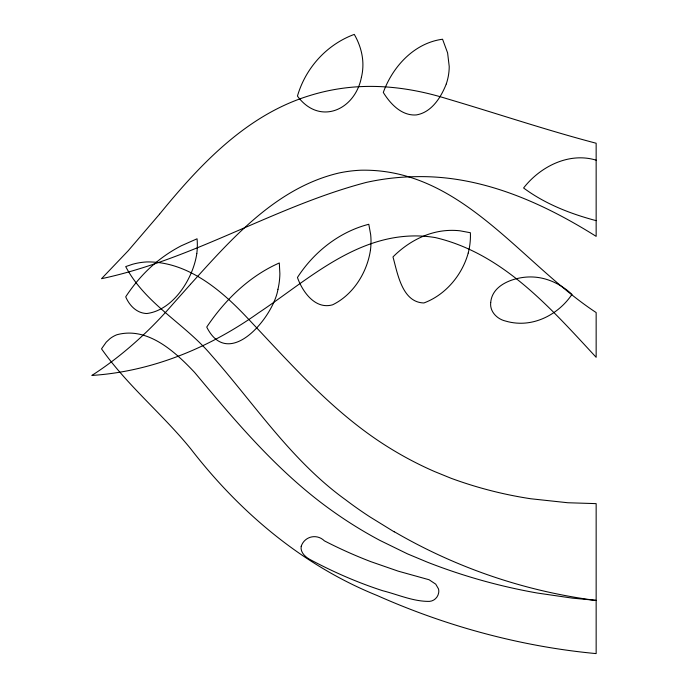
<?xml version="1.0" encoding="UTF-8"?>
<svg xmlns="http://www.w3.org/2000/svg" width="688" height="688" viewBox="0 0 688 688"><rect width="100%" height="100%" fill="white"/><g stroke="black" fill="none" stroke-linecap="round" stroke-linejoin="round"><path stroke-width="1.03" d="M596.152 600.383L572.339 598.121L537.448 593.056A575.28 575.28 0 0 1 427.635 562.277L407.528 553.892L379.922 540.407A429.071 429.071 0 0 1 330.111 509.335C277.66 471.555 235.803 421.718 194.627 372.44C175.199 351.8 147.559 326.25 116.788 334.781A27.64 27.64 0 0 0 110.054 338.599L106.236 342.142L101.523 348.833C127.349 385.59 162.617 414.142 190.8 448.92C239.768 512.268 302.488 565.381 377.256 595.55A727.973 727.973 0 0 0 468.021 628.875C509.834 641.087 552.765 649.558 596.152 653.6L596.152 503.633L567.841 502.747L530.878 498.774A408.491 408.491 0 0 1 451.027 478.255L434.584 471.555A354.079 354.079 0 0 1 388.901 447.553C332.588 412.705 289.123 361.914 243.982 314.364C218.431 287.773 185.416 261.13 146.561 261.947A65.704 65.704 0 0 0 132.56 264.269L125.706 266.6C145.357 303.984 184.866 323.704 211.397 355.223C254.921 404.535 291.574 460.883 345.686 499.849A399.874 399.874 0 0 0 369.998 516.937L394.25 531.884M596.152 160.175C569.028 151.876 540.2 166.616 523.594 187.987C545.094 203.932 570.438 213.839 596.152 220.642M596.143 600.478A537.861 537.861 0 0 1 394.327 531.755M490.716 302.445C489.555 311.483 497.089 319.094 505.448 321.021A52.838 52.838 0 0 0 519.225 323.231C540.347 323.824 560.342 311.647 571.969 294.412C562.044 285.03 549.222 278.477 535.531 277.178A54.722 54.722 0 0 0 521.1 277.737C507.77 280.007 492.015 287.206 490.716 302.445M301.198 546.341C300.131 552.043 305.008 556.712 309.531 559.267C332.992 571.831 357.468 582.564 382.803 590.751C398.146 594.621 413.445 601.639 429.484 601.381C434.111 601.054 437.921 597.382 438.643 592.841A8.918 8.918 0 0 0 438.48 588.894L435.745 584.164L429.08 579.743L398.275 571.178L370.909 561.683A465.045 465.045 0 0 1 324.392 540.854C316.686 533.295 304.397 536.434 301.198 546.341M196.802 253.571C193.182 278.399 173.557 310.056 146.871 313.522A20.115 20.115 0 0 1 139.286 311.81C132.913 308.955 128.407 303.124 125.706 296.838C134.384 283.551 144.97 271.468 157.303 261.457A140.773 140.773 0 0 1 181.254 245.797L197.06 238.788A68.525 68.525 0 0 1 196.802 253.571M370.462 250.088C367.1 272.508 353.271 294.774 332.596 304.81C315.181 309.806 302.471 291.746 297.44 277.488C313.857 252.032 339.236 231.882 368.794 224.271L370.677 234.685A67.037 67.037 0 0 1 370.462 250.088M277.961 289.287C273.489 316.996 228.717 371.228 206.735 327.067C224.864 300.028 249.228 276.223 279.302 262.971L279.878 273.729A74.485 74.485 0 0 1 277.961 289.287M361.389 77.426C354.956 110.312 319.395 125.921 297.44 96.079A95.107 95.107 0 0 1 322.844 54.128C331.848 45.52 342.572 38.691 354.277 34.4C359.592 43.593 362.894 54.077 362.911 64.749A53.251 53.251 0 0 1 361.389 77.426M468.227 253.012C462.173 275.062 445.471 294.997 423.903 302.961C402.093 302.445 397.578 273.342 392.977 256.925C406.78 243.062 424.823 232.802 444.491 230.747A71.75 71.75 0 0 1 459.962 230.798L470.377 232.733A68.422 68.422 0 0 1 468.227 253.012M446.288 83.936C441.025 97.343 431.565 112.531 416.171 114.948C401.594 115.937 390.328 103.862 383.302 92.45C392.642 66.581 414.236 42.983 442.565 39.233L447.604 52.916L449.221 66.512A54.447 54.447 0 0 1 446.28 83.936M159.53 214.183L128.174 250.785L101.523 278.692C194.162 259.023 275.148 206.305 366.274 182.415A242.649 242.649 0 0 1 417.315 176.653C481.841 175.586 542.548 202.693 596.152 236.362L596.152 143.242C546.031 130.066 496.917 113.477 447.226 98.823C413.548 88.296 377.686 83.42 342.555 88.288A202.289 202.289 0 0 0 309.256 95.735C246.381 115.068 199.916 164.707 159.53 214.183M190.481 284.307L172.877 304.087A415.982 415.982 0 0 1 149.993 328.537C132.199 346.012 112.849 361.965 91.848 375.442C151.953 371.58 209.453 347.707 258.258 313.049C306.375 281.091 353.58 236.199 415.019 235.915A121.337 121.337 0 0 1 435.306 237.575C503.057 253.459 550.675 308.284 596.152 357.304L596.152 312.558C520.266 262.678 460.9 167.975 360.658 170.22A133.541 133.541 0 0 0 338.892 173.015C276.344 187.729 231.796 238.573 190.481 284.307"/></g></svg>
